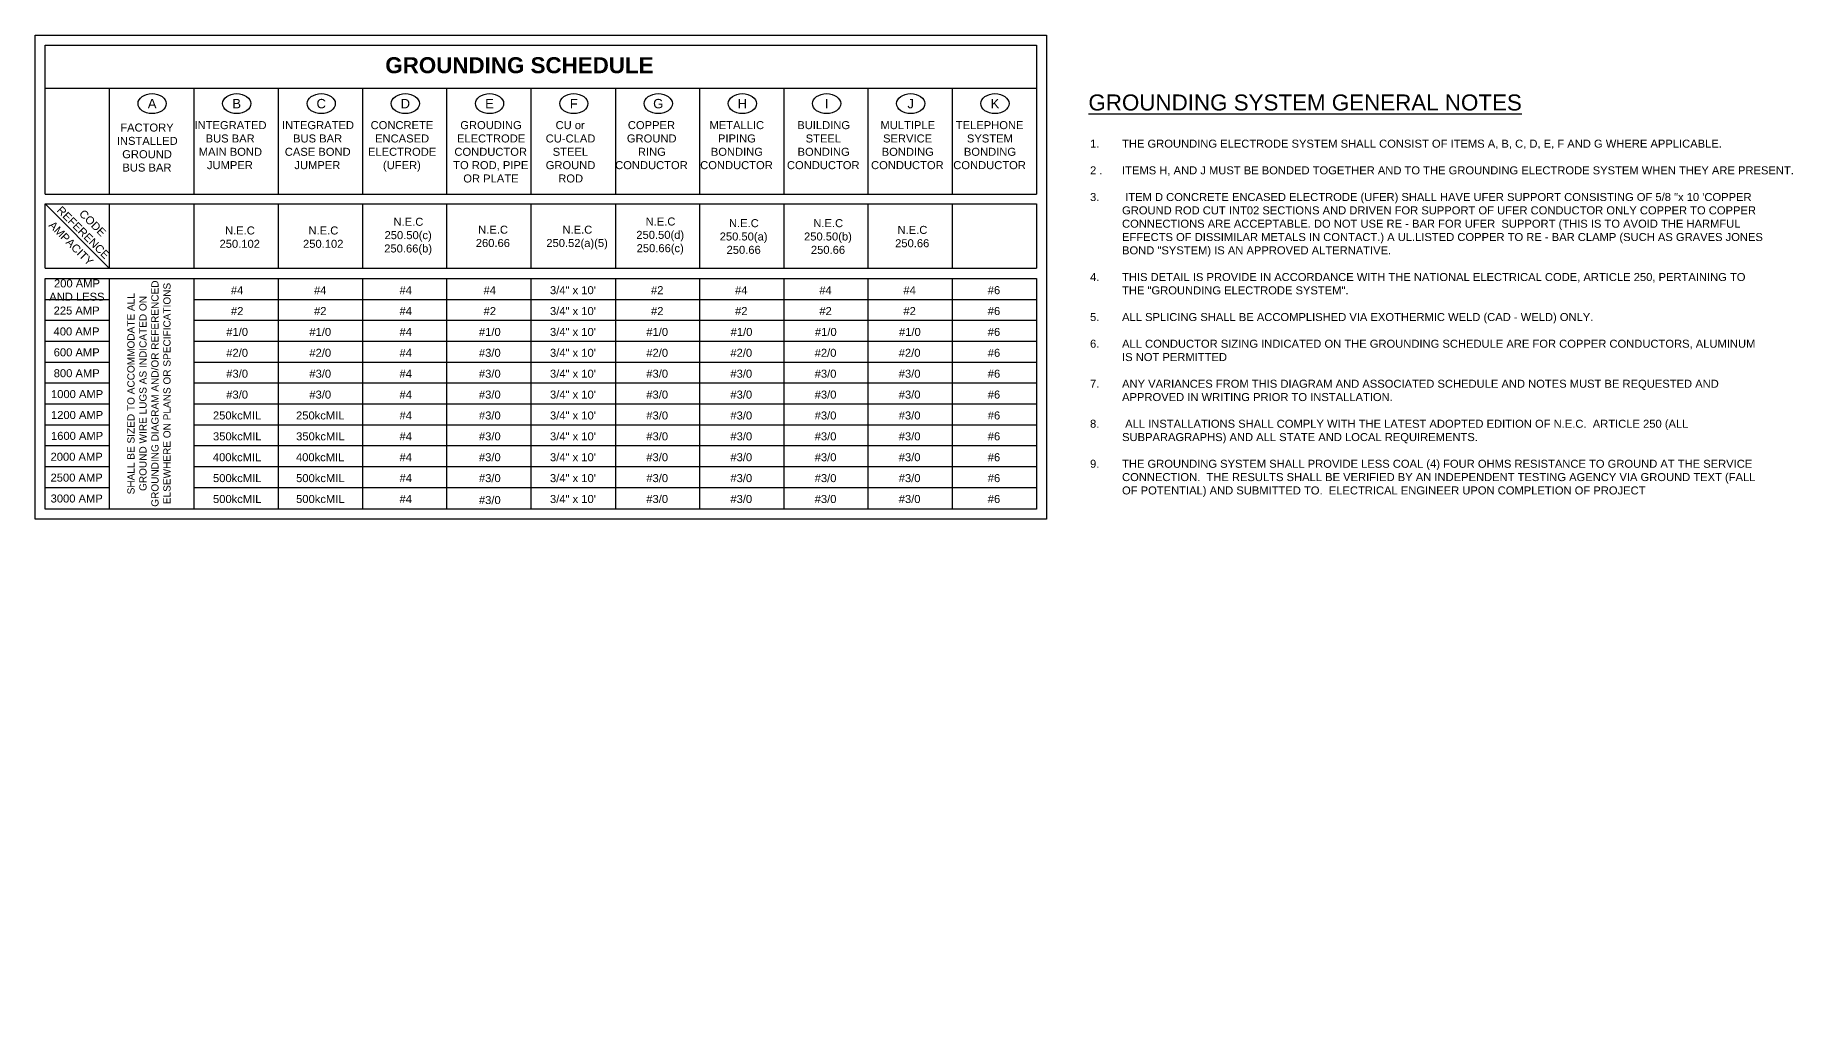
# Model space of a CAD drawing. Header units: inches. Extents: x 1.6 to 33.5, y -2.2 to 9.5.
# Drawn here: x 12.9 to 33.5, y -2.21 to 9.43 of the extents above; entities that cross this region are included whole.
import ezdxf
from ezdxf.enums import TextEntityAlignment as Align

# ---------------------------------------------------------------- set-up
doc = ezdxf.new("R2010")
doc.units = ezdxf.units.IN
doc.header["$MEASUREMENT"] = 0
for name, color, linetype in [('DIM', 1, 'Continuous'), ('E-SYM', 6, 'Continuous'), ('E-TEXT', 2, 'Continuous')]:
    doc.layers.add(name, color=color, linetype=linetype)
doc.styles.add('GEC', font='arial.ttf')

# ---------------------------------------------------------------- blocks, each defined once
blk = doc.blocks.new('*U13')
at = {"ltscale": 5}
blk.add_ellipse((0, 0), major_axis=(-0.141, 0), ratio=0.707107, dxfattribs=at)
at = {"transparency": 16777216, "style": 'GEC'}
blk.add_attdef('#', text='', height=0.0938, dxfattribs=at).set_placement((0, 0), align=Align.MIDDLE_CENTER)

msp = doc.modelspace()

# ---------------------------------------------------------------- hatches: boundary and pattern name
at = {"layer": 'DIM'}
h = msp.add_hatch(dxfattribs=at)
h.set_pattern_fill('ANSI31', color=256)
h.set_pattern_definition([(45, (0, 0.07401), (-0.08838835, 0.08838835), [])])
edge = h.paths.add_edge_path()
edge.add_arc((19.05398, -2.1947), 0.0109, 0, 360)
h = msp.add_hatch(dxfattribs=at)
h.set_pattern_fill('ANSI31', color=256)
h.set_pattern_definition([(45, (0, 0.07355), (-0.08838835, 0.08838835), [])])
edge = h.paths.add_edge_path()
edge.add_arc((19.05398, -2.19516), 0.0109, 0, 360)
h = msp.add_hatch(dxfattribs=at)
h.set_pattern_fill('ANSI31', color=256)
h.set_pattern_definition([(45, (0.14688, 0.02984), (-0.08838835, 0.08838835), [])])
edge = h.paths.add_edge_path()
edge.add_arc((19.20086, -2.19487), 0.0109, 0, 360)
h = msp.add_hatch(dxfattribs=at)
h.set_pattern_fill('ANSI31', color=256)
h.set_pattern_definition([(45, (0.14688, 0.044), (-0.08838835, 0.08838835), [])])
edge = h.paths.add_edge_path()
edge.add_arc((19.20086, -2.19487), 0.0109, 0, 360)
at = {"layer": 'E-SYM'}
h = msp.add_hatch(dxfattribs=at)
h.set_pattern_fill('ANSI31', color=256)
h.set_pattern_definition([(45, (-0.07425, 0), (-0.08838835, 0.08838835), [])])
edge = h.paths.add_edge_path()
edge.add_arc((19.20086, -2.19487), 0.0109, 0, 360)

# ---------------------------------------------------------------- linework, layer by layer
at = {"layer": 'E-TEXT'}
for p, q in [((14.75721, 8.80492), (14.75721, 7.56305)), ((15.74784, 8.80492), (15.74784, 7.56305)), ((16.73331, 8.80492), (16.73331, 7.56305)), ((17.72034, 8.80492), (17.72034, 7.56305)), ((18.7078, 8.80492), (18.7078, 7.56305)), ((19.69716, 8.80492), (19.69716, 7.56305)), ((20.68266, 8.80492), (20.68266, 7.56305)), ((21.67032, 8.80492), (21.67032, 7.56305)), ((22.65537, 8.80492), (22.65537, 7.56305)), ((23.643, 8.80492), (23.643, 7.56305)), ((14.75721, 7.4509), (14.75721, 6.69639)), ((15.74784, 7.4509), (15.74784, 6.69639)), ((16.73331, 7.4509), (16.73331, 6.69639)), ((17.72034, 7.4509), (17.72034, 6.69639)), ((18.7078, 7.4509), (18.7078, 6.69639)), ((19.69716, 7.4509), (19.69716, 6.69639)), ((20.68266, 7.4509), (20.68266, 6.69639)), ((21.67032, 7.4509), (21.67032, 6.69639)), ((22.65537, 7.4509), (22.65537, 6.69639)), ((23.643, 7.4509), (23.643, 6.69639)), ((14.75721, 6.57404), (14.75721, 3.86986)), ((15.74784, 6.57404), (15.74784, 3.86986)), ((16.73331, 6.57404), (16.73331, 3.86986)), ((17.72034, 6.57404), (17.72034, 3.86986)), ((18.7078, 6.57404), (18.7078, 3.86986)), ((19.69716, 6.57404), (19.69716, 3.86986)), ((20.68266, 6.57404), (20.68266, 3.86986)), ((21.67032, 6.57404), (21.67032, 3.86986)), ((22.65537, 6.57404), (22.65537, 3.86986)), ((23.643, 6.57404), (23.643, 3.86986))]:
    msp.add_line(p, q, dxfattribs=at)
msp.add_lwpolyline([(12.89844, 9.42628), (24.74859, 9.42628), (24.74859, 3.75268), (12.89844, 3.75268)], close=True, dxfattribs=at)
for points in [[(13.01563, 7.56305), (13.01563, 9.30909), (24.6314, 9.30909), (24.6314, 7.56305)], [(13.01563, 8.80492), (24.6314, 8.80492)], [(13.7665, 8.80492), (13.7665, 7.56305)], [(13.01563, 7.56305), (24.6314, 7.56305)], [(13.01563, 6.69639), (13.01563, 7.4509)], [(13.01563, 7.4509), (24.6314, 7.4509)], [(13.01563, 7.4509), (13.7665, 6.69639)], [(13.7665, 7.4509), (13.7665, 6.69639)], [(24.6314, 7.4509), (24.6314, 6.69639)], [(13.01563, 6.69639), (24.6314, 6.69639)], [(13.01563, 6.57404), (24.6314, 6.57404)], [(24.6314, 6.57404), (24.6314, 3.86986), (13.01563, 3.86986), (13.01563, 6.57404)], [(13.7665, 6.57404), (13.7665, 3.86986)], [(13.01563, 6.32933), (13.7665, 6.32933)], [(14.75721, 6.32933), (24.6314, 6.32933)], [(13.01563, 6.08463), (13.7665, 6.08463)], [(14.75721, 6.08463), (24.6314, 6.08463)], [(13.01563, 5.83992), (13.7665, 5.83992)], [(14.75721, 5.83992), (24.6314, 5.83992)], [(13.01563, 5.59522), (13.7665, 5.59522)], [(14.75721, 5.59522), (24.6314, 5.59522)], [(13.01563, 5.35051), (13.7665, 5.35051)], [(14.75721, 5.35051), (24.6314, 5.35051)], [(13.01563, 5.10581), (13.7665, 5.10581)], [(14.75721, 5.10581), (24.6314, 5.10581)], [(13.01563, 4.8611), (13.7665, 4.8611)], [(14.75721, 4.8611), (24.6314, 4.8611)], [(13.01563, 4.6164), (13.7665, 4.6164)], [(14.75721, 4.6164), (24.6314, 4.6164)], [(13.01563, 4.3717), (13.7665, 4.3717)], [(14.75721, 4.3717), (24.6314, 4.3717)], [(13.01563, 4.12699), (13.7665, 4.12699)], [(14.75721, 4.12699), (24.6314, 4.12699)]]:
    msp.add_lwpolyline(points, dxfattribs=at)

# ---------------------------------------------------------------- block references
at = {"layer": 'E-TEXT', "xscale": 1.171875, "yscale": 1.171875, "zscale": 1.171875}
for p, values in [((14.26932, 8.62395), {'#': 'A'}), ((15.26004, 8.62395), {'#': 'B'}), ((16.25066, 8.62395), {'#': 'C'}), ((17.23614, 8.62395), {'#': 'D'}), ((18.22316, 8.62395), {'#': 'E'}), ((19.21062, 8.62395), {'#': 'F'}), ((20.19999, 8.62395), {'#': 'G'}), ((21.18549, 8.62395), {'#': 'H'}), ((22.17315, 8.62395), {'#': 'I'}), ((23.1582, 8.62395), {'#': 'J'}), ((24.14583, 8.62395), {'#': 'K'})]:
    msp.add_blockref('*U13', p, dxfattribs=at).add_auto_attribs(values)

# ---------------------------------------------------------------- texts
at = {"layer": 'E-TEXT', "attachment_point": 1, "style": 'GEC'}
for s, width, heights, insert, char_height in [('\\pi1.07694;{\\fArial|b1|i0|c0|p34;GROUNDING SCHEDULE}', 5.2716711, [0], (15.92461, 9.16801), 0.1875), ('\\pi0.10996;{\\LGROUNDING SYSTEM GENERAL NOTES}', 5.2716711, [0], (25.1309, 8.73117), 0.1875), ('\\pi0.11201;FACTORY\\P\\pi0.07195;INSTALLED\\P\\pi0.13494;GROUND\\P\\pi0.13715;BUS BAR', 0.8380093, [0], (13.78368, 8.39055), 0.09375), ('\\pi0.00656;INTEGRATED\\P\\pi0.13715;BUS BAR\\P\\pi0.05625;MAIN BOND\\P\\pi0.15237;JUMPER', 0.8380093, [0], (14.75898, 8.41882), 0.09375), ('\\pi0.00656;INTEGRATED\\P\\pi0.13715;BUS BAR\\P\\pi0.04004;CASE BOND\\P\\pi0.15237;JUMPER', 0.8380093, [0], (15.7838, 8.41882), 0.09375), ('\\pi0.05833;CONCRETE\\P\\pi0.11109;ENCASED\\P\\pi0.02744;ELECTRODE\\P\\pi0.20346;(UFER)', 0.8380093, [0], (16.77083, 8.41882), 0.09375), ('\\pi0.12254;GROUDING\\P\\pi0.08356;ELECTRODE\\P\\pi0.0536;CONDUCTOR\\P\\pi0.03991;TO ROD, PIPE\\P\\pi0.15793;OR PLATE', 0.9502419, [0], (17.75756, 8.41882), 0.09375), ('\\pi0.25037;CU or\\P\\pi0.13469;CU-CLAD\\P\\pi0.21683;STEEL\\P\\pi0.13494;GROUND \\P\\pi0.28212;ROD', 0.8380093, [0], (18.74643, 8.41882), 0.09375), ('\\pi0.14655;COPPER\\P\\pi0.13494;GROUND\\P\\pi0.26453;RING\\P\\pi-0.00252;CONDUCTOR', 0.8380093, [0], (19.69735, 8.41882), 0.09375), ('\\pi0.10623;METALLIC \\P\\pi0.20618;PIPING\\P\\pi0.12228;BONDING\\P\\pi-0.00252;CONDUCTOR', 0.8380093, [0], (20.69393, 8.41882), 0.09375), ('\\pi0.1186;BUILDING\\P\\pi0.21683;STEEL\\P\\pi0.12228;BONDING\\P\\pi-0.00252;CONDUCTOR', 0.8380093, [0], (21.71044, 8.41882), 0.09375), ('\\pi0.10715;MULTIPLE\\P\\pi0.13798;SERVICE\\P\\pi0.12228;BONDING\\P\\pi-0.00252;CONDUCTOR', 0.8380093, [0], (22.69637, 8.41882), 0.09375), ('\\pi0.02741;TELEPHONE\\P\\pi0.15764;SYSTEM\\P\\pi0.12228;BONDING\\P\\pi-0.00252;CONDUCTOR', 0.8380093, [0], (23.65938, 8.41882), 0.09375), ('\\pi-0.375,l0.375,t0.375;1.^ITHE GROUNDING ELECTRODE SYSTEM SHALL CONSIST OF ITEMS A, B, C, D, E, F AND G WHERE APPLICABLE.  \\P\\ptz;\\P2 . ^IITEMS H, AND J MUST BE BONDED TOGETHER AND TO THE GROUNDING ELECTRODE SYSTEM WHEN THEY ARE PRESENT. \\P\\pi0,l0;\\P\\pi-0.375,l0.375,t0.375;3.^I ITEM D CONCRETE ENCASED ELECTRODE (UFER) SHALL HAVE UFER SUPPORT CONSISTING OF 5/8 "x 10 \'COPPER GROUND ROD CUT INT02 SECTIONS AND DRIVEN FOR SUPPORT OF UFER CONDUCTOR ONLY COPPER TO COPPER CONNECTIONS ARE ACCEPTABLE. DO NOT USE RE - BAR FOR UFER  SUPPORT (THIS IS TO AVOID THE HARMFUL EFFECTS OF DISSIMILAR METALS IN CONTACT.) A UL.LISTED COPPER TO RE - BAR CLAMP (SUCH AS GRAVES JONES BOND "SYSTEM) IS AN APPROVED ALTERNATIVE.  \\P\\ptz;\\P\\pt0.375;4.^ITHIS DETAIL IS PROVIDE IN ACCORDANCE WITH THE NATIONAL ELECTRICAL CODE, ARTICLE 250, PERTAINING TO THE "GROUNDING ELECTRODE SYSTEM".  \\P\\ptz;\\P\\pt0.375;5.^IALL SPLICING SHALL BE ACCOMPLISHED VIA EXOTHERMIC WELD (CAD - WELD) ONLY.  \\P\\ptz;\\P6. ^IALL CONDUCTOR SIZING INDICATED ON THE GROUNDING SCHEDULE ARE FOR COPPER CONDUCTORS, ALUMINUM IS NOT PERMITTED\\P\\P7. ^IANY VARIANCES FROM THIS DIAGRAM AND ASSOCIATED SCHEDULE AND NOTES MUST BE REQUESTED AND APPROVED IN WRITING PRIOR TO INSTALLATION.\\P\\P8. ^I ALL INSTALLATIONS SHALL COMPLY WITH THE LATEST ADOPTED EDITION OF N.E.C.  ARTICLE 250 (ALL SUBPARAGRAPHS) AND ALL STATE AND LOCAL REQUIREMENTS.  \\P\\P\\pt0.375;9.^ITHE GROUNDING SYSTEM SHALL PROVIDE LESS COAL (4) FOUR OHMS RESISTANCE TO GROUND AT THE SERVICE CONNECTION.  THE RESULTS SHALL BE VERIFIED BY AN INDEPENDENT TESTING AGENCY VIA GROUND TEXT (FALL OF POTENTIAL) AND SUBMITTED TO.  ELECTRICAL ENGINEER UPON COMPLETION OF PROJECT', 7.9185369, [4.6143], (25.26008, 8.20154), 0.09375), ('\\pi0.25194;N.E.C\\P\\pi0.14664;250.50(c)\\P\\pi0.14297;250.66(b)', 0.8380093, [0], (16.84606, 7.28605), 0.09375), ('\\pi0.25194;N.E.C\\P\\pi0.14297;250.50(d)\\P\\pi0.14664;250.66(c)', 0.8380093, [0], (19.80001, 7.28938), 0.09375), ('\\pi0.25194;N.E.C\\P\\pi0.14297;250.50(a)\\P\\pi0.22364;250.66', 0.8380093, [0], (20.77706, 7.2701), 0.09375), ('\\pi0.25194;N.E.C\\P\\pi0.14297;250.50(b)\\P\\pi0.22364;250.66', 0.8380093, [0], (21.7654, 7.2701), 0.09375), ('\\pi0.25194;N.E.C\\P\\pi0.18767;250.102', 0.8380093, [0], (14.87136, 7.18437), 0.09375), ('\\pi0.25194;N.E.C\\P\\pi0.18767;250.102', 0.8380093, [0], (15.84965, 7.18437), 0.09375), ('\\pi0.25194;N.E.C\\P\\pi0.22364;260.66', 0.8380093, [0], (17.83821, 7.19379), 0.09375), ('\\pi0.25194;N.E.C\\P\\pi0.06293;250.52(a)(5)', 0.8380093, [0], (18.82568, 7.19379), 0.09375), ('\\pi0.25194;N.E.C\\P\\pi0.22364;250.66', 0.8380093, [0], (22.75237, 7.19114), 0.09375), ('\\pi0.15441;200 AMP \\P\\pi0.09852;AND LESS', 0.8380093, [0], (12.96485, 6.56409), 0.09375), ('\\pi0.35;#4', 0.8380093, [0], (14.84247, 6.4849), 0.09375), ('\\pi0.35;#4', 0.8380093, [0], (15.81634, 6.4849), 0.09375), ('\\pi0.35;#4', 0.8380093, [0], (16.81804, 6.4849), 0.09375), ('\\pi0.35;#4', 0.8380093, [0], (17.80333, 6.4849), 0.09375), ('\\pi0.15608;3/4" x 10\'', 0.8380093, [0], (18.77531, 6.4849), 0.09375), ('\\pi0.35029;#2', 0.8380093, [0], (19.76468, 6.4849), 0.09375), ('\\pi0.35;#4', 0.8380093, [0], (20.75018, 6.4849), 0.09375), ('\\pi0.35;#4', 0.8380093, [0], (21.73783, 6.4849), 0.09375), ('\\pi0.35;#4', 0.8380093, [0], (22.72289, 6.4849), 0.09375), ('\\pi0.34984;#6', 0.8380093, [0], (23.71145, 6.4849), 0.09375), ('\\pi0.15441;225 AMP', 0.8380093, [0], (12.96082, 6.24596), 0.09375), ('\\pi0.35029;#2', 0.8380093, [0], (14.84247, 6.24019), 0.09375), ('\\pi0.35029;#2', 0.8380093, [0], (15.81634, 6.24019), 0.09375), ('\\pi0.35;#4', 0.8380093, [0], (16.81804, 6.24019), 0.09375), ('\\pi0.35029;#2', 0.8380093, [0], (17.80333, 6.24019), 0.09375), ('\\pi0.15608;3/4" x 10\'', 0.8380093, [0], (18.77531, 6.24019), 0.09375), ('\\pi0.35029;#2', 0.8380093, [0], (19.76468, 6.24019), 0.09375), ('\\pi0.35029;#2', 0.8380093, [0], (20.75018, 6.24019), 0.09375), ('\\pi0.35029;#2', 0.8380093, [0], (21.73783, 6.24019), 0.09375), ('\\pi0.35029;#2', 0.8380093, [0], (22.72289, 6.24019), 0.09375), ('\\pi0.34984;#6', 0.8380093, [0], (23.71145, 6.24019), 0.09375), ('\\pi0.15333;400 AMP', 0.8380093, [0], (12.96082, 6.00125), 0.09375), ('\\A1;\\pi0.29536;#1/0', 0.8380093, [0], (14.84247, 5.99549), 0.09375), ('\\A1;\\pi0.29536;#1/0', 0.8380093, [0], (15.81634, 5.99549), 0.09375), ('\\pi0.35;#4', 0.8380093, [0], (16.81804, 5.99549), 0.09375), ('\\pi0.29536;#1/0', 0.8380093, [0], (17.80333, 5.99549), 0.09375), ('\\pi0.15608;3/4" x 10\'', 0.8380093, [0], (18.77531, 5.99549), 0.09375), ('\\pi0.29536;#1/0', 0.8380093, [0], (19.76468, 5.99549), 0.09375), ('\\pi0.29536;#1/0', 0.8380093, [0], (20.75303, 5.99549), 0.09375), ('\\pi0.29536;#1/0', 0.8380093, [0], (21.74069, 5.99549), 0.09375), ('\\pi0.29536;#1/0', 0.8380093, [0], (22.72574, 5.99549), 0.09375), ('\\pi0.34984;#6', 0.8380093, [0], (23.71145, 5.99549), 0.09375), ('\\pi0.15496;600 AMP', 0.8380093, [0], (12.96082, 5.75655), 0.09375), ('\\pi0.29536;#2/0', 0.8380093, [0], (14.84247, 5.75078), 0.09375), ('\\pi0.29536;#2/0', 0.8380093, [0], (15.81634, 5.75078), 0.09375), ('\\pi0.35;#4', 0.8380093, [0], (16.81804, 5.75078), 0.09375), ('\\pi0.29536;#3/0', 0.8380093, [0], (17.80333, 5.75078), 0.09375), ('\\pi0.15608;3/4" x 10\'', 0.8380093, [0], (18.77531, 5.75078), 0.09375), ('\\pi0.29536;#2/0', 0.8380093, [0], (19.76468, 5.75078), 0.09375), ('\\pi0.29536;#2/0', 0.8380093, [0], (20.75018, 5.75078), 0.09375), ('\\pi0.29536;#2/0', 0.8380093, [0], (21.73783, 5.75078), 0.09375), ('\\pi0.29536;#2/0', 0.8380093, [0], (22.72289, 5.75078), 0.09375), ('\\pi0.34984;#6', 0.8380093, [0], (23.71145, 5.75078), 0.09375), ('\\pi0.15515;800 AMP', 0.8380093, [0], (12.96082, 5.51184), 0.09375), ('\\pi0.29536;#3/0', 0.8380093, [0], (14.84247, 5.50608), 0.09375), ('\\pi0.29536;#3/0', 0.8380093, [0], (15.81634, 5.50608), 0.09375), ('\\pi0.35;#4', 0.8380093, [0], (16.81804, 5.50608), 0.09375), ('\\pi0.29536;#3/0', 0.8380093, [0], (17.80333, 5.50608), 0.09375), ('\\pi0.15608;3/4" x 10\'', 0.8380093, [0], (18.77531, 5.50608), 0.09375), ('\\pi0.29536;#3/0', 0.8380093, [0], (19.76468, 5.50608), 0.09375), ('\\pi0.29536;#3/0', 0.8380093, [0], (20.75018, 5.50608), 0.09375), ('\\pi0.29536;#3/0', 0.8380093, [0], (21.73783, 5.50608), 0.09375), ('\\pi0.29536;#3/0', 0.8380093, [0], (22.72289, 5.50608), 0.09375), ('\\pi0.34984;#6', 0.8380093, [0], (23.71145, 5.50608), 0.09375), ('\\pi0.12321;1000 AMP', 0.8380093, [0], (12.96082, 5.26714), 0.09375), ('\\pi0.29536;#3/0', 0.8380093, [0], (14.84247, 5.26137), 0.09375), ('\\pi0.29536;#3/0', 0.8380093, [0], (15.81634, 5.26137), 0.09375), ('\\pi0.35;#4', 0.8380093, [0], (16.81804, 5.26137), 0.09375), ('\\pi0.29536;#3/0', 0.8380093, [0], (17.80333, 5.26137), 0.09375), ('\\pi0.15608;3/4" x 10\'', 0.8380093, [0], (18.77531, 5.26137), 0.09375), ('\\pi0.29536;#3/0', 0.8380093, [0], (19.76468, 5.26137), 0.09375), ('\\pi0.29536;#3/0', 0.8380093, [0], (20.75018, 5.26137), 0.09375), ('\\pi0.29536;#3/0', 0.8380093, [0], (21.73783, 5.26137), 0.09375), ('\\pi0.29536;#3/0', 0.8380093, [0], (22.72289, 5.26137), 0.09375), ('\\pi0.34984;#6', 0.8380093, [0], (23.71145, 5.26137), 0.09375), ('\\pi0.12321;1200 AMP', 0.8380093, [0], (12.96082, 5.02243), 0.09375), ('\\pi0.13935;250kcMIL', 0.8380093, [0], (14.84247, 5.01667), 0.09375), ('\\pi0.13935;250kcMIL', 0.8380093, [0], (15.81634, 5.01667), 0.09375), ('\\pi0.35;#4', 0.8380093, [0], (16.81804, 5.01667), 0.09375), ('\\pi0.29536;#3/0', 0.8380093, [0], (17.80333, 5.01667), 0.09375), ('\\pi0.15608;3/4" x 10\'', 0.8380093, [0], (18.77531, 5.01667), 0.09375), ('\\pi0.29536;#3/0', 0.8380093, [0], (19.76468, 5.01667), 0.09375), ('\\pi0.29536;#3/0', 0.8380093, [0], (20.75018, 5.01667), 0.09375), ('\\pi0.29536;#3/0', 0.8380093, [0], (21.73783, 5.01667), 0.09375), ('\\pi0.29536;#3/0', 0.8380093, [0], (22.72289, 5.01667), 0.09375), ('\\pi0.34984;#6', 0.8380093, [0], (23.71145, 5.01667), 0.09375), ('\\pi0.12321;1600 AMP', 0.8380093, [0], (12.96082, 4.77773), 0.09375), ('\\pi0.14018;350kcMIL', 0.8380093, [0], (14.84247, 4.77196), 0.09375), ('\\pi0.14018;350kcMIL', 0.8380093, [0], (15.81634, 4.77196), 0.09375), ('\\pi0.35;#4', 0.8380093, [0], (16.81804, 4.77196), 0.09375), ('\\pi0.29536;#3/0', 0.8380093, [0], (17.80333, 4.77196), 0.09375), ('\\pi0.15608;3/4" x 10\'', 0.8380093, [0], (18.77531, 4.77196), 0.09375), ('\\pi0.29536;#3/0', 0.8380093, [0], (19.76468, 4.77196), 0.09375), ('\\pi0.29536;#3/0', 0.8380093, [0], (20.75018, 4.77196), 0.09375), ('\\pi0.29536;#3/0', 0.8380093, [0], (21.73783, 4.77196), 0.09375), ('\\pi0.29536;#3/0', 0.8380093, [0], (22.72289, 4.77196), 0.09375), ('\\pi0.34984;#6', 0.8380093, [0], (23.71145, 4.77196), 0.09375), ('\\pi0.11799;2000 AMP', 0.8380093, [0], (12.96082, 4.53302), 0.09375), ('\\pi0.13827;400kcMIL', 0.8380093, [0], (14.84247, 4.52726), 0.09375), ('\\pi0.13827;400kcMIL', 0.8380093, [0], (15.81634, 4.52726), 0.09375), ('\\pi0.29536;#3/0', 0.8380093, [0], (17.80333, 4.52726), 0.09375), ('\\pi0.15608;3/4" x 10\'', 0.8380093, [0], (18.77531, 4.52726), 0.09375), ('\\pi0.29536;#3/0', 0.8380093, [0], (19.76468, 4.52726), 0.09375), ('\\pi0.29536;#3/0', 0.8380093, [0], (20.75018, 4.52726), 0.09375), ('\\pi0.29536;#3/0', 0.8380093, [0], (21.73783, 4.52726), 0.09375), ('\\pi0.29536;#3/0', 0.8380093, [0], (22.72289, 4.52726), 0.09375), ('\\pi0.35;#4', 0.8380093, [0], (16.81804, 4.52726), 0.09375), ('\\pi0.34984;#6', 0.8380093, [0], (23.71145, 4.52726), 0.09375), ('\\pi0.11799;2500 AMP', 0.8380093, [0], (12.96082, 4.28832), 0.09375), ('\\pi0.14015;500kcMIL', 0.8380093, [0], (14.84247, 4.28255), 0.09375), ('\\pi0.14015;500kcMIL', 0.8380093, [0], (15.81634, 4.28255), 0.09375), ('\\pi0.35;#4', 0.8380093, [0], (16.81804, 4.28255), 0.09375), ('\\pi0.29536;#3/0', 0.8380093, [0], (17.80333, 4.28255), 0.09375), ('\\pi0.15608;3/4" x 10\'', 0.8380093, [0], (18.77531, 4.28255), 0.09375), ('\\pi0.29536;#3/0', 0.8380093, [0], (19.76468, 4.28255), 0.09375), ('\\pi0.29536;#3/0', 0.8380093, [0], (20.75018, 4.28255), 0.09375), ('\\pi0.29536;#3/0', 0.8380093, [0], (21.73783, 4.28255), 0.09375), ('\\pi0.29536;#3/0', 0.8380093, [0], (22.72289, 4.28255), 0.09375), ('\\pi0.34984;#6', 0.8380093, [0], (23.71145, 4.28255), 0.09375), ('\\pi0.11883;3000 AMP', 0.8380093, [0], (12.96082, 4.04361), 0.09375), ('\\pi0.14015;500kcMIL', 0.8380093, [0], (14.84247, 4.03785), 0.09375), ('\\pi0.14015;500kcMIL', 0.8380093, [0], (15.81634, 4.03785), 0.09375), ('\\pi0.35;#4', 0.8380093, [0], (16.81804, 4.03785), 0.09375), ('\\pi0.29536;#3/0', 0.8380093, [0], (17.80333, 4.02543), 0.09375), ('\\pi0.15608;3/4" x 10\'', 0.8380093, [0], (18.77531, 4.03785), 0.09375), ('\\pi0.29536;#3/0', 0.8380093, [0], (19.76468, 4.03785), 0.09375), ('\\pi0.29536;#3/0', 0.8380093, [0], (20.75018, 4.03785), 0.09375), ('\\pi0.29536;#3/0', 0.8380093, [0], (21.73783, 4.03785), 0.09375), ('\\pi0.29536;#3/0', 0.8380093, [0], (22.72289, 4.03785), 0.09375), ('\\pi0.34984;#6', 0.8380093, [0], (23.71145, 4.03785), 0.09375)]:
    msp.add_mtext_dynamic_manual_height_columns(s, width=width, gutter_width=1.5, heights=heights, dxfattribs=dict(at, insert=insert, char_height=char_height))
at = {"layer": 'E-TEXT', "style": 'GEC'}
for s, width, heights, insert, char_height, attachment_point, rotation in [('\\pi0.23659;CODE\\P\\pi0.0238;REFERENCE', 0.8380093, [0], (13.12698, 7.38132), 0.09375, 7, 315), ('\\pi0.08477;AMPACITY', 0.8380093, [0], (12.98822, 7.24986), 0.09375, 7, 315), ('\\pi0.26628;SHALL BE SIZED TO ACCOMMODATE ALL\\P\\pi0.30567;GROUND WIRE LUGS AS INDICATED ON\\P\\pi0.12064;GROUNDING DIAGRAM AND/OR REFERENCED\\P\\pi0.1514;ELSEWHERE ON PLANS OR SPECIFICATIONS', 2.8810109, [0.64894], (13.97866, 3.77921), 0.084375, 1, 90)]:
    msp.add_mtext_dynamic_manual_height_columns(s, width=width, gutter_width=1.5, heights=heights, dxfattribs=dict(at, insert=insert, char_height=char_height, attachment_point=attachment_point, rotation=rotation))

doc.saveas('drawing.dxf')
